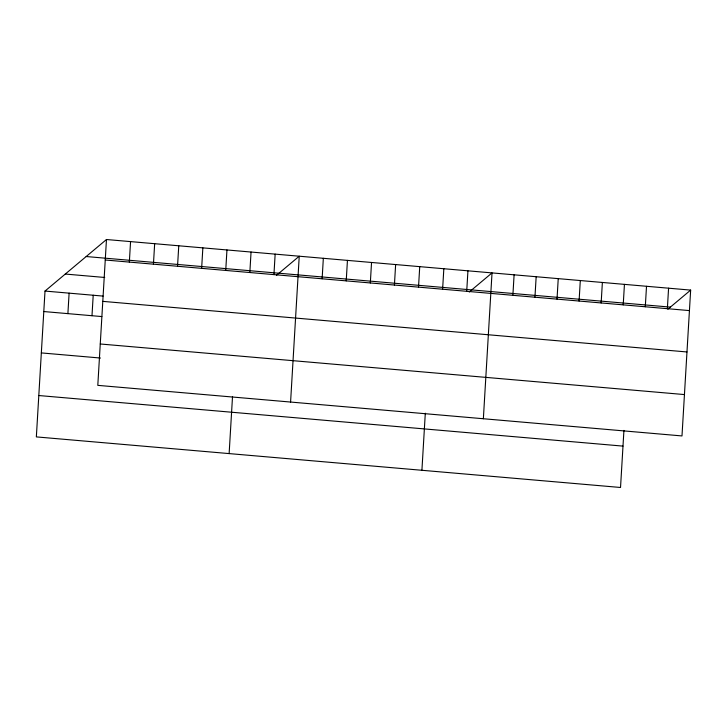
<?xml version="1.0" encoding="UTF-8"?>
<svg xmlns="http://www.w3.org/2000/svg" width="727" height="727" viewBox="0 0 727 727"><rect width="100%" height="100%" fill="white"/><g stroke="black" fill="none" stroke-linecap="round" stroke-linejoin="round"><path stroke-width="1.09" d="M106.469 239.519L97.8 385.355L681.99 435.936L690.65 290.1L106.469 239.519L45.01 291.064L36.35 436.9L620.531 487.481L623.93 430.411M67.893 313.637L69.11 293.145M91.993 315.718L93.21 295.235M129.342 262.093L130.56 241.609M153.442 264.183L154.66 243.69M177.542 266.264L178.76 245.781M201.643 268.354L202.851 247.862M225.733 270.435L226.951 249.952M229.132 453.584L232.522 396.524M249.834 272.525L251.051 252.042M273.934 274.615L275.151 254.123M290.582 402.049L299.242 256.213L276.46 275.324M322.125 278.786L323.342 258.303M346.225 280.876L347.442 260.384M370.325 282.957L371.542 262.474M394.416 285.048L395.633 264.555M418.516 287.129L419.733 266.645M421.914 470.278L425.304 413.218M442.616 289.219L443.833 268.736M466.716 291.309L467.934 270.817M483.364 418.743L492.025 272.907L469.242 292.018M512.88 295.307L514.098 274.815M534.945 297.216L536.163 276.723M557.018 299.124L558.236 278.641M579.083 301.033L580.3 280.549M601.156 302.95L602.374 282.458M623.221 304.858L624.438 284.375M645.294 306.767L646.512 286.284M667.368 308.684L668.576 288.192M667.868 309.22L690.65 290.1M86.186 256.531L670.367 307.112M105.251 260.002L689.432 310.593M65.294 274.052L104.724 277.469M45.01 291.064L103.07 296.089M102.789 301.369L686.979 351.959M43.793 311.547L101.853 316.572M100.262 343.989L684.443 394.57M41.339 352.913L100.49 358.038M38.804 395.533L622.994 446.114"/></g></svg>
